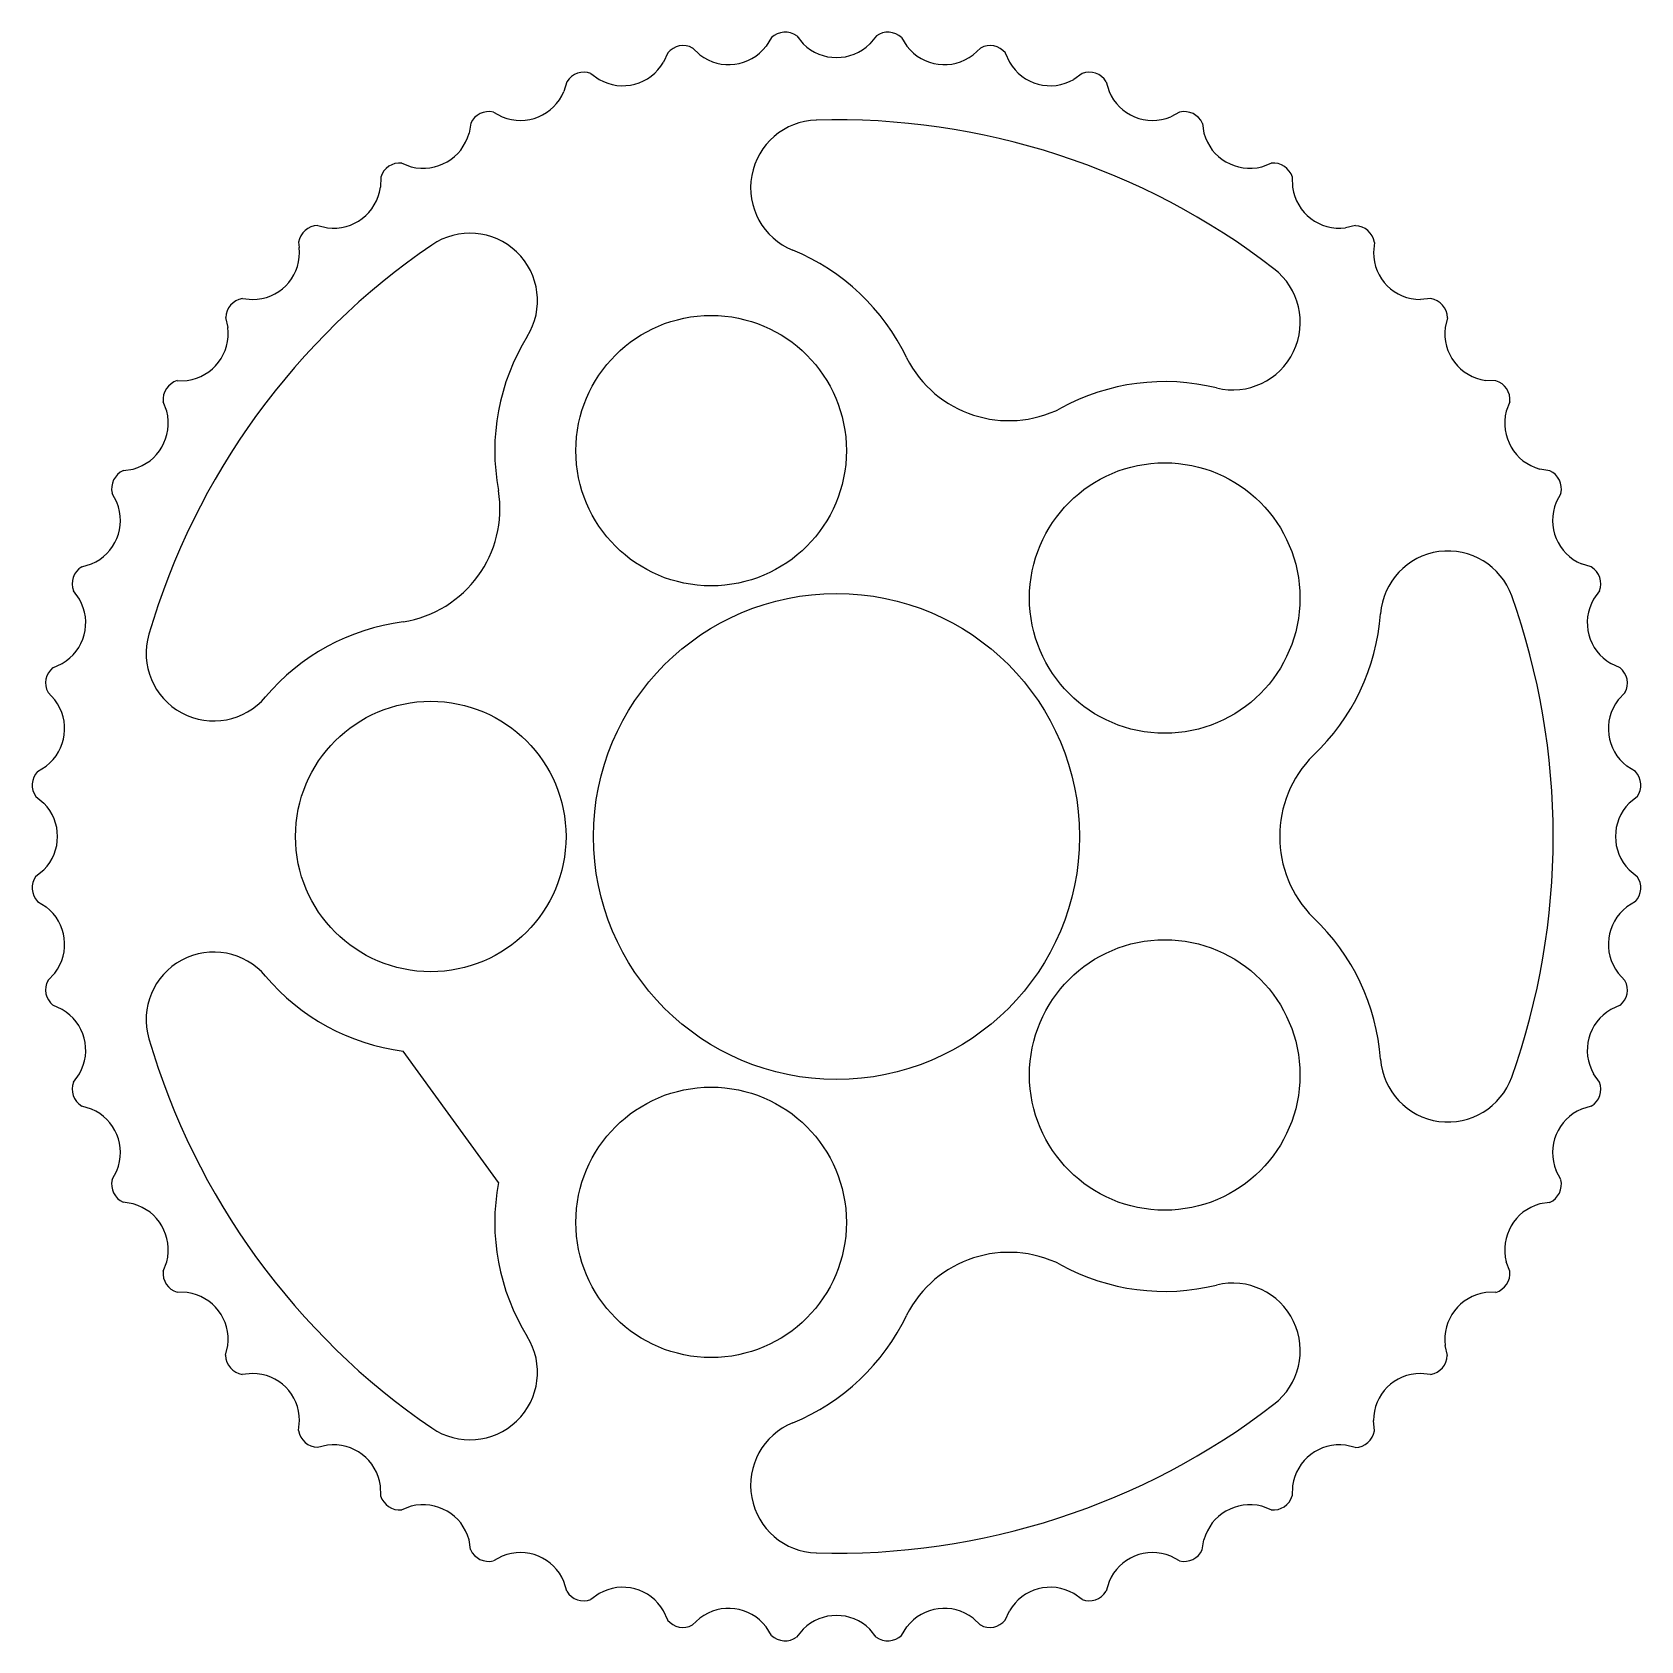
# Model space of a CAD drawing. Header units: millimetres. Extents: x -29.7 to 29.7, y -29.7 to 29.7.
import ezdxf

# ---------------------------------------------------------------- set-up
doc = ezdxf.new("R2010")
doc.units = ezdxf.units.MM

msp = doc.modelspace()

# ---------------------------------------------------------------- linework, layer by layer
at = {"color": 7, "linetype": 'Continuous', "lineweight": 25}
for p, q in [((-5.319, 29.153), (-5.048, 28.897)), ((-2.403, 29.536), (-2.603, 29.219)), ((-1.468, 29.597), (-1.233, 29.309)), ((1.473, 29.597), (1.233, 29.309)), ((2.408, 29.536), (2.603, 29.219)), ((5.324, 29.152), (5.048, 28.897)), ((-6.237, 28.97), (-6.394, 28.629)), ((6.242, 28.969), (6.394, 28.629)), ((-9.078, 28.209), (-8.777, 27.991)), ((9.083, 28.207), (8.777, 27.991)), ((-9.965, 27.908), (-10.076, 27.55)), ((9.97, 27.906), (10.076, 27.55)), ((-12.683, 26.783), (-12.355, 26.606)), ((12.687, 26.78), (12.355, 26.606)), ((-13.523, 26.368), (-13.586, 25.999)), ((13.527, 26.366), (13.586, 25.999)), ((-16.07, 24.898), (-15.723, 24.765)), ((15.723, 24.765), (16.074, 24.895)), ((-16.849, 24.378), (-16.863, 24.003)), ((16.853, 24.375), (16.863, 24.003)), ((-19.182, 22.588), (-18.821, 22.501)), ((19.186, 22.584), (18.821, 22.501)), ((-19.887, 21.97), (-19.871, 21.781)), ((-19.852, 21.597), (-19.871, 21.781)), ((19.89, 21.966), (19.852, 21.597)), ((-21.966, 19.89), (-21.597, 19.852)), ((21.97, 19.887), (21.597, 19.852)), ((-22.584, 19.186), (-22.501, 18.821)), ((22.588, 19.182), (22.501, 18.821)), ((-24.375, 16.853), (-24.003, 16.863)), ((24.378, 16.849), (24.003, 16.863)), ((-24.765, 15.723), (-24.895, 16.074)), ((24.898, 16.07), (24.765, 15.723)), ((-26.366, 13.527), (-25.999, 13.586)), ((26.368, 13.523), (25.999, 13.586)), ((-26.606, 12.355), (-26.78, 12.687)), ((26.783, 12.683), (26.606, 12.355)), ((-27.906, 9.97), (-27.55, 10.076)), ((27.908, 9.965), (27.55, 10.076)), ((-27.991, 8.777), (-28.207, 9.083)), ((28.209, 9.078), (27.991, 8.777)), ((-28.969, 6.242), (-28.629, 6.394)), ((28.97, 6.237), (28.629, 6.394)), ((-29.152, 5.324), (-28.897, 5.048)), ((29.153, 5.319), (28.897, 5.048)), ((-29.536, 2.408), (-29.219, 2.603)), ((29.536, 2.403), (29.219, 2.603)), ((-29.597, 1.473), (-29.309, 1.233)), ((29.597, 1.468), (29.309, 1.233)), ((-29.597, -1.468), (-29.309, -1.233)), ((29.309, -1.233), (29.597, -1.473)), ((-29.536, -2.403), (-29.219, -2.603)), ((29.536, -2.408), (29.219, -2.603)), ((-29.153, -5.319), (-28.897, -5.048)), ((28.897, -5.048), (29.152, -5.324)), ((-28.629, -6.394), (-28.97, -6.237)), ((28.969, -6.242), (28.629, -6.394)), ((-12.498, -12.788), (-16.024, -7.934)), ((-28.209, -9.078), (-27.991, -8.777)), ((28.207, -9.083), (27.991, -8.777)), ((-27.55, -10.076), (-27.908, -9.965)), ((27.906, -9.97), (27.55, -10.076)), ((-26.783, -12.683), (-26.606, -12.355)), ((26.78, -12.687), (26.606, -12.355)), ((-25.999, -13.586), (-26.368, -13.523)), ((26.366, -13.527), (25.999, -13.586)), ((-24.898, -16.07), (-24.765, -15.723)), ((24.895, -16.074), (24.765, -15.723)), ((-24.003, -16.863), (-24.378, -16.849)), ((24.375, -16.853), (24.003, -16.863)), ((-22.588, -19.182), (-22.501, -18.821)), ((22.584, -19.186), (22.501, -18.821)), ((-21.597, -19.852), (-21.97, -19.887)), ((21.966, -19.89), (21.597, -19.852)), ((-19.89, -21.966), (-19.852, -21.597)), ((19.887, -21.97), (19.852, -21.597)), ((-18.821, -22.501), (-19.186, -22.584)), ((19.182, -22.588), (18.821, -22.501)), ((-16.853, -24.375), (-16.863, -24.003)), ((16.863, -24.003), (16.849, -24.378)), ((-15.723, -24.765), (-16.074, -24.895)), ((16.07, -24.898), (15.723, -24.765)), ((-13.527, -26.366), (-13.586, -25.999)), ((13.523, -26.368), (13.586, -25.999)), ((-12.355, -26.606), (-12.687, -26.78)), ((12.683, -26.783), (12.355, -26.606)), ((-9.97, -27.906), (-10.076, -27.55)), ((10.076, -27.55), (9.965, -27.908)), ((-8.777, -27.991), (-9.083, -28.207)), ((9.078, -28.209), (8.777, -27.991)), ((-6.242, -28.969), (-6.394, -28.629)), ((-5.048, -28.897), (-5.324, -29.152)), ((5.319, -29.153), (5.048, -28.897)), ((6.237, -28.97), (6.394, -28.629)), ((-2.408, -29.536), (-2.603, -29.219)), ((-1.233, -29.309), (-1.473, -29.597)), ((1.468, -29.597), (1.233, -29.309)), ((2.403, -29.536), (2.603, -29.219))]:
    msp.add_line(p, q, dxfattribs=at)
for centre, radius in [((-4.635, 14.266), 5), ((12.135, 8.817), 5), ((0, 0), 8.985), ((-15, 0), 5), ((12.135, -8.817), 5), ((-4.635, -14.266), 5)]:
    msp.add_circle(centre, radius, dxfattribs=at)
for centre, radius, start, end in [((-5.669, 28.512), 0.73, 61.34309, 141.14663), ((-3.988, 30.289), 1.75, 232.68373, 322.31627), ((-1.899, 29.008), 0.73, 53.84309, 133.64663), ((0, 30.55), 1.75, 225.18373, 314.81627), ((1.904, 29.008), 0.73, 46.34309, 126.14663), ((3.988, 30.289), 1.75, 217.68373, 307.31627), ((5.674, 28.511), 0.73, 38.84309, 118.64663), ((-7.907, 29.509), 1.75, 240.18373, 329.81627), ((7.907, 29.509), 1.75, 210.18373, 299.81627), ((-9.342, 27.528), 0.73, 68.84309, 148.64663), ((9.347, 27.526), 0.73, 31.34309, 111.14663), ((-11.691, 28.225), 1.75, 247.68373, 337.31627), ((11.691, 28.225), 1.75, 202.68373, 292.31627), ((-12.855, 26.073), 0.73, 76.34309, 156.14663), ((12.86, 26.071), 0.73, 23.84309, 103.64663), ((-0.675, 23.99), 2.5, 91.61239, 247.84349), ((0, 0), 26.5, 52.38761, 91.61239), ((-15.275, 26.457), 1.75, 255.18373, 344.81627), ((15.275, 26.457), 1.75, 195.18373, 284.81627), ((-16.148, 24.172), 0.73, 83.84309, 163.64663), ((16.153, 24.169), 0.73, 16.34309, 96.14663), ((-18.598, 24.237), 1.75, 262.68373, 352.31627), ((18.598, 24.237), 1.75, 187.68373, 277.31627), ((-19.165, 21.858), 0.73, 91.34309, 171.14663), ((-13.555, 19.806), 2.5, 328.15651, 124.38761), ((19.169, 21.854), 0.73, 8.84309, 88.64663), ((0, 0), 26.5, 124.38761, 163.61239), ((-21.602, 21.602), 1.75, 270.18373, 359.81627), ((-4.635, 14.266), 8, 25.3564, 67.84349), ((21.602, 21.602), 1.75, 180.18373, 269.81627), ((14.648, 19.012), 2.5, 256.15651, 52.38761), ((-21.854, 19.169), 0.73, 98.84309, 178.64663), ((21.858, 19.165), 0.73, 1.34309, 81.14663), ((-24.237, 18.598), 1.75, 277.68373, 7.31627), ((-4.635, 14.266), 8, 148.15651, 190.6436), ((24.237, 18.598), 1.75, 172.68373, 262.31627), ((6.374, 19.618), 4.243, 207, 297), ((-24.169, 16.153), 0.73, 106.34309, 186.14663), ((12.135, 8.817), 8, 76.15651, 118.6436), ((24.172, 16.148), 0.73, 353.84309, 73.64663), ((-26.457, 15.275), 1.75, 285.18373, 14.81627), ((26.457, 15.275), 1.75, 165.18373, 254.81627), ((-26.071, 12.86), 0.73, 113.84309, 193.64663), ((26.073, 12.855), 0.73, 346.34309, 66.14663), ((-16.688, 12.125), 4.243, 279, 9), ((-28.225, 11.691), 1.75, 292.68373, 22.31627), ((28.225, 11.691), 1.75, 157.68373, 247.31627), ((22.608, 8.056), 2.5, 19.61239, 175.84349), ((-27.526, 9.347), 0.73, 121.34309, 201.14663), ((27.528, 9.342), 0.73, 338.84309, 58.64663), ((-29.509, 7.907), 1.75, 300.18373, 29.81627), ((0, 0), 26.5, 340.38761, 19.61239), ((29.509, 7.907), 1.75, 150.18373, 239.81627), ((-15, 0), 8, 97.3564, 139.84349), ((12.135, 8.817), 8, 313.3564, 355.84349), ((-23.025, 6.771), 2.5, 163.61239, 319.84349), ((-28.511, 5.674), 0.73, 128.84309, 208.64663), ((28.512, 5.669), 0.73, 331.34309, 51.14663), ((-30.289, 3.988), 1.75, 307.68373, 37.31627), ((30.289, 3.988), 1.75, 142.68373, 232.31627), ((20.628, 0), 4.243, 135, 225), ((-29.008, 1.904), 0.73, 136.34309, 216.14663), ((29.008, 1.899), 0.73, 323.84309, 43.64663), ((-30.55, 0), 1.75, 315.18373, 44.81627), ((30.55, 0), 1.75, 135.18373, 224.81627), ((-29.008, -1.899), 0.73, 143.84309, 223.64663), ((29.008, -1.904), 0.73, 316.34309, 36.14663), ((-30.289, -3.988), 1.75, 322.68373, 52.31627), ((30.289, -3.988), 1.75, 127.68373, 217.31627), ((12.135, -8.817), 8, 4.15651, 46.6436), ((-23.025, -6.771), 2.5, 40.15651, 196.38761), ((-28.512, -5.669), 0.73, 151.34309, 231.14663), ((-15, 0), 8, 220.15651, 262.6436), ((28.511, -5.674), 0.73, 308.84309, 28.64663), ((-29.509, -7.907), 1.75, 330.18373, 59.81627), ((29.509, -7.907), 1.75, 120.18373, 209.81627), ((0, 0), 26.5, 196.38761, 235.61239), ((22.608, -8.056), 2.5, 184.15651, 340.38761), ((-27.528, -9.342), 0.73, 158.84309, 238.64663), ((27.526, -9.347), 0.73, 301.34309, 21.14663), ((-28.225, -11.691), 1.75, 337.68373, 67.31627), ((28.225, -11.691), 1.75, 112.68373, 202.31627), ((-26.073, -12.855), 0.73, 166.34309, 246.14663), ((-4.635, -14.266), 8, 169.3564, 211.84349), ((26.071, -12.86), 0.73, 293.84309, 13.64663), ((-26.457, -15.275), 1.75, 345.18373, 74.81627), ((26.457, -15.275), 1.75, 105.18373, 194.81627), ((6.374, -19.618), 4.243, 63, 153), ((12.135, -8.817), 8, 241.3564, 283.84349), ((-24.172, -16.148), 0.73, 173.84309, 253.64663), ((14.648, -19.012), 2.5, 307.61239, 103.84349), ((24.169, -16.153), 0.73, 286.34309, 6.14663), ((-24.237, -18.598), 1.75, 352.68373, 82.31627), ((24.237, -18.598), 1.75, 97.68373, 187.31627), ((-4.635, -14.266), 8, 292.15651, 334.6436), ((-13.555, -19.806), 2.5, 235.61239, 31.84349), ((-21.858, -19.165), 0.73, 181.34309, 261.14663), ((21.854, -19.169), 0.73, 278.84309, 358.64663), ((-21.602, -21.602), 1.75, 0.18373, 89.81627), ((21.602, -21.602), 1.75, 90.18373, 179.81627), ((0, 0), 26.5, 268.38761, 307.61239), ((-19.169, -21.854), 0.73, 188.84309, 268.64663), ((-0.675, -23.99), 2.5, 112.15651, 268.38761), ((19.165, -21.858), 0.73, 271.34309, 351.14663), ((-18.598, -24.237), 1.75, 7.68373, 97.31627), ((18.598, -24.237), 1.75, 82.68373, 172.31627), ((-16.153, -24.169), 0.73, 196.34309, 276.14663), ((16.148, -24.172), 0.73, 263.84309, 343.64663), ((-15.275, -26.457), 1.75, 15.18373, 104.81627), ((15.275, -26.457), 1.75, 75.18373, 164.81627), ((-12.86, -26.071), 0.73, 203.84309, 283.64663), ((-11.691, -28.225), 1.75, 22.68373, 112.31627), ((11.691, -28.225), 1.75, 67.68373, 157.31627), ((12.855, -26.073), 0.73, 256.34309, 336.14663), ((-9.347, -27.526), 0.73, 211.34309, 291.14663), ((-7.907, -29.509), 1.75, 30.18373, 119.81627), ((7.907, -29.509), 1.75, 60.18373, 149.81627), ((9.342, -27.528), 0.73, 248.84309, 328.64663), ((-3.988, -30.289), 1.75, 37.68373, 127.31627), ((3.988, -30.289), 1.75, 52.68373, 142.31627), ((-5.674, -28.511), 0.73, 218.84309, 298.64663), ((0, -30.55), 1.75, 45.18373, 134.81627), ((5.669, -28.512), 0.73, 241.34309, 321.14663), ((-1.904, -29.008), 0.73, 226.34309, 306.14663), ((1.899, -29.008), 0.73, 233.84309, 313.64663)]:
    msp.add_arc(centre, radius, start, end, dxfattribs=at)

doc.saveas('drawing.dxf')
